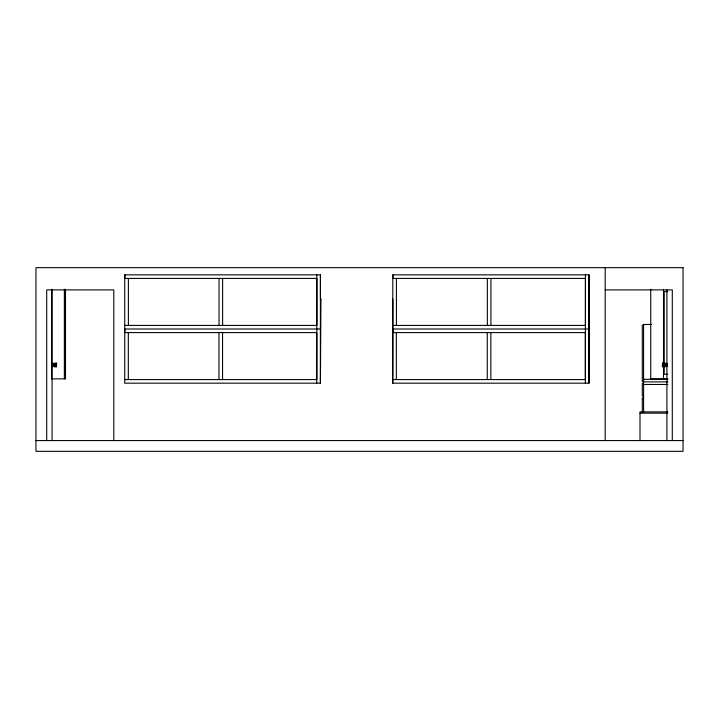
<?xml version="1.0" encoding="UTF-8"?>
<svg xmlns="http://www.w3.org/2000/svg" width="719" height="719" viewBox="0 0 719 719"><rect width="100%" height="100%" fill="white"/><g stroke="black" fill="none" stroke-linecap="round" stroke-linejoin="round"><path stroke-width="1.08" d="M124.809 332.591L124.809 329.005L320.431 329.005M320.431 274.838L320.431 299.032L320.935 299.032L320.431 383.164L124.738 383.173L124.738 274.838L320.431 274.838L320.359 383.173M392.754 383.182L392.826 274.838L589.023 274.838L588.951 383.173L392.754 383.182L392.826 299.032M392.826 332.591L392.826 329.005L589.023 329.005M588.951 383.173L588.951 274.838M643.586 380.594L642.301 381.744L642.301 325.132L643.586 325.132M52.092 366.735L52.092 363.14M666.908 363.14L666.908 366.735M56.19 366.852L56.648 363.266L53.916 363.14L53.916 366.735L56.19 366.852L56.19 363.014M662.81 363.014L662.352 366.609L665.084 366.735L665.084 363.14L662.81 363.014L662.81 366.852M56.648 366.16L53.916 366.25M662.352 363.715L665.084 363.625M56.648 365.387L53.916 365.414M662.352 364.488L665.084 364.452M53.916 363.625L56.648 363.715M665.084 366.25L662.352 366.16M53.916 364.452L56.648 364.488M665.084 365.414L662.352 365.387M124.809 278.424L316.854 278.424L316.854 325.419L124.809 325.419M605.2 289.901L672.292 289.901L672.292 440.576M667.771 291.626L664.194 291.626L664.194 363.113M651.315 324.485L643.586 324.485L643.586 412.526M392.826 325.419L585.437 325.419L585.437 278.424L392.826 278.424L392.898 274.838M124.738 332.591L316.782 332.591L316.782 379.587L124.738 379.587M392.754 332.591L585.365 332.591L585.365 379.587L392.754 379.587M52.092 364.56L53.916 364.56M665.084 364.56L666.908 364.56M52.092 364.937L53.916 364.937M665.084 364.937L666.908 364.937M52.092 365.306L53.916 365.306M665.084 365.306L666.908 365.306M667.771 374.284L664.194 374.284L664.194 366.465M667.771 378.868L650.74 378.868L650.74 289.272M643.586 379.299L667.87 379.299M643.586 381.888L667.87 381.888M667.87 384.467L643.586 384.467L642.301 383.173L642.301 396.088L643.586 396.088M667.834 411.879L640 411.879L640 440.576M640 413.164L667.834 413.164M35.95 440.576L683.05 440.576M320.431 298.664L320.935 299.032M643.586 398.892L642.301 397.742L642.301 412.176M666.908 289.901L666.908 440.576M663.493 289.272L663.493 363.194M663.493 366.555L663.493 378.868M605.2 267.666L605.2 440.576M585.437 274.838L585.365 383.173M490.924 278.424L490.924 325.419M490.852 332.591L490.852 379.587M487.338 278.424L487.338 325.419M487.266 332.591L487.266 379.587M396.412 278.424L396.412 325.419M396.34 332.591L396.34 379.587M316.854 274.838L316.782 383.173M222.62 278.424L222.62 325.419M222.548 332.591L222.548 379.587M219.043 278.424L219.043 325.419M218.971 332.591L218.971 379.587M128.386 278.424L128.386 325.419M128.315 332.591L128.315 379.587M124.881 274.838L124.881 278.424M113.8 440.576L113.8 289.901L46.708 289.901L46.708 440.576M65.51 289.272L65.51 378.868L51.588 378.868L51.588 366.555M64.872 291.626L64.872 374.284M64.359 289.272L64.359 378.868M52.092 289.901L52.092 440.576M51.588 289.272L51.588 363.194M683.05 267.666L35.95 267.666L35.95 451.334L683.05 451.334L683.05 267.666"/></g></svg>
